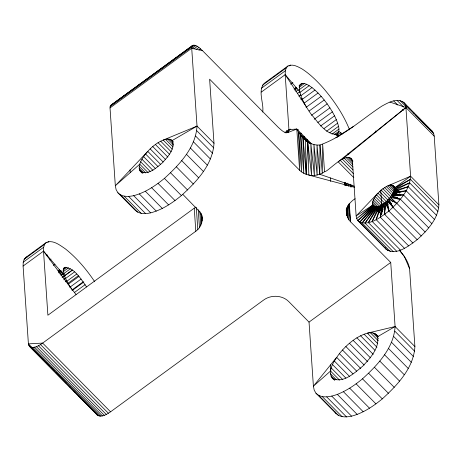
<?xml version="1.0" encoding="UTF-8"?>
<svg xmlns="http://www.w3.org/2000/svg" width="462" height="462" viewBox="0 0 462 462"><rect width="100%" height="100%" fill="white"/><g stroke="black" fill="none" stroke-linecap="round" stroke-linejoin="round"><path stroke-width="0.69" d="M350.912 187.15L350.918 185.014M354.279 186.226L319.785 174.266L319.981 144.981C343.075 136.81 361.521 119.519 381.716 106.214C388.12 102.668 397.499 97.205 404.204 102.841L432.501 131.479L433.685 133.541L434.216 136.163L438.9 204.833C438.086 219.144 427.2 230.515 417.163 239.697C408.91 245.732 396.483 256.254 386.157 249.289L357.859 220.651L356.676 218.59L356.144 215.968L352.396 161.03C347.857 148.706 328.159 171.858 324.543 171.754C317.227 177.067 306.121 176.698 299.613 170.241L209.627 79.187L213.998 143.278C212.774 164.743 196.442 181.803 181.393 195.57C172.274 203.037 162.185 209.835 150.658 212.855C145.345 214.01 138.912 214.27 134.887 209.956L117.908 192.775L116.124 189.68L115.327 185.747L110.025 107.917L110.383 105.648L192.666 45.363C196.569 44.352 199.728 48.314 202.408 50.566L278.24 127.31C280.925 129.562 284.084 133.524 287.988 132.513L296.8 129.042L311.353 143.769M94.745 281.756C86.486 269.479 76.848 257.963 65.206 248.752C59.841 245.201 53.176 239.628 46.373 242.406L25.953 257.322L24.186 259.24L23.227 262.173L23.1 266.048L28.407 343.872C29.99 350.843 39.166 345.836 42.643 343.087L195.813 231.243C200.808 227.806 203.078 221.506 201.969 215.621M348.36 186.14L348.412 183.992M195.749 207.08L47.892 315.228L43.52 251.132L43.647 247.262L44.606 244.329L46.373 242.406M192.666 45.363L192.077 45.998L191.713 48.267L197.02 126.097C195.796 147.563 179.464 164.622 164.414 178.39C155.296 185.857 145.212 192.654 133.68 195.674C128.367 196.829 121.933 197.089 117.908 192.775M262.728 112.047C264.056 102.98 257.409 91.06 264.218 83.339L288.04 65.945C292.798 63.652 297.921 66.678 302.061 68.954C309.829 73.937 316.453 80.452 322.609 87.278C333.593 100.035 343.353 114.143 349.578 129.862M287.988 132.513L288.894 130.896L288.935 129.608L285.193 74.671L285.314 70.796L286.273 67.862L288.04 65.945M299.838 84.742C303.673 81.399 308.691 85.331 311.989 87.595C317.85 92.198 322.771 97.869 327.165 103.852C331.982 110.736 336.463 118.105 338.536 126.322C339.275 129.36 339.403 133.426 336.128 135.014M141.73 172.794C136.359 168.514 140.719 161.059 143.59 156.618C148.579 149.596 155.18 143.422 163.207 140.084L197.02 126.097L213.998 143.278M309.297 143.128L302.991 137.895L306.231 174.359L307.727 141.822C302.974 138.675 299.37 134.078 296.8 129.042L288.935 129.608L284.869 132.577M332.917 378.869C326.345 370.986 334.673 360.348 339.362 353.632C346.777 344.71 356 336.44 367.371 333.177L395.091 326.542L414.899 346.587C413.675 368.052 397.349 385.112 382.293 398.879C373.175 406.346 363.092 413.144 351.565 416.164C346.246 417.319 339.813 417.579 335.787 413.265L315.979 393.22L314.2 390.124L313.403 386.192L309.032 322.101L288.658 301.484C282.143 295.033 271.038 294.658 263.727 299.971L110.557 411.815C106.878 414.171 101.403 418.127 97.176 414.94L29.268 346.217M379.579 212.711L373.007 206.064L372.308 204.164L373.284 199.902L376.461 194.814L381.144 189.998L386.307 186.509L410.603 176.201L438.9 204.833M379.602 212.381L372.528 205.226L356.676 218.59L373.007 206.064C380.301 209.257 387.387 200.803 391.557 195.634C395.437 191.713 395.928 182.143 387.941 185.788L397.545 195.501M315.979 393.22C321.656 398.972 330.642 396.76 337.376 394.381C346.592 390.731 354.874 385.123 362.485 378.834C377.541 365.067 393.867 348.007 395.091 326.542L390.725 262.451L350.543 221.789C347.257 218.618 346.205 213.987 346.252 209.569M373.007 206.064L357.859 220.651C368.185 227.616 380.613 217.094 388.865 211.059C398.902 201.882 409.788 190.511 410.603 176.201L405.925 107.53L405.393 104.909L404.204 102.841M350.196 186.353L350.317 184.234M412.918 243.029L384.621 214.397L385.603 202.165L388.132 204.724M408.645 245.917L380.347 217.279L382.143 204.695L385.683 208.275M380.347 217.279L383.882 203.523L385.395 205.059M404.441 248.279L376.149 219.646L380.44 205.654L382.963 208.212M376.149 219.646L382.143 204.695M400.421 250.063L372.124 221.425L378.805 206.381L382.34 209.956M372.124 221.425L380.44 205.654M396.673 251.218L368.376 222.586L377.281 206.849L382.334 211.966M368.376 222.586L378.805 206.381M393.301 251.726L365.003 223.094L375.912 207.057L379.955 211.146M365.003 223.094L377.281 206.849M390.373 251.571L362.075 222.932L374.722 206.993L379.776 212.104M362.075 222.932L375.912 207.057M387.976 250.75L359.679 222.112L373.746 206.658L379.308 212.283M86.579 286.954C81.52 279.989 74.266 267.088 64.518 267.544L63.381 269.565L63.329 271.177L65.229 277.933L69.791 286.342L76.034 294.56M301.005 83.899C297.967 86.758 299.746 91.482 300.647 94.918C303.084 101.859 306.889 108.229 311.128 114.206C317.7 121.558 326.039 135.441 337.289 134.165M359.679 222.112L374.722 206.993M357.859 220.651L373.746 206.658M110.383 105.648L192.077 45.998M111.816 104.724L114.137 103.032M115.292 102.189L121.09 97.956M122.245 97.112L128.038 92.879M130.937 90.766L134.413 88.225M137.89 85.689L141.366 83.148M143.105 81.878L148.319 78.072M150.058 76.802L155.272 72.996M156.427 72.153L162.226 67.92M165.119 65.806L169.173 62.844M172.072 60.73L176.126 57.767M179.025 55.654L182.502 53.113M184.24 51.842L189.455 48.036M191.193 46.766L193.509 45.074M110.066 106.63L191.753 46.98M191.69 47.263L194.589 45.149M110.025 107.917L191.713 48.267L202.408 50.566M191.817 48.545L195.876 45.582M193.861 48.903L197.338 46.367M196.044 49.59L198.943 47.476M198.908 50.156L200.647 48.885M24.186 259.24L44.606 244.329M262.451 85.262L286.273 67.862M47.771 242.377L48.908 241.551M289.414 65.933L290.575 65.084M23.227 262.173L43.647 247.262M261.492 88.19L285.314 70.796M23.1 266.048L43.52 251.132L64.264 275.416L61.995 277.073M261.365 92.065L285.193 74.671L299.751 91.742L297.43 93.44M46.212 255.775L47.343 254.949M49.884 259.939L51.022 259.107M290.604 84.171L292.925 82.473M294.028 88.987L296.356 87.289M294.739 88.837L296.483 87.561M53.297 265.419L55.001 264.172M298.995 85.944L302.477 83.397M294.762 90.119L297.089 88.421M299.139 87.347L304.366 83.524M295.853 91.534L298.175 89.836M299.064 89.801L306.618 84.286M299.884 92.44L309.182 85.655M58.021 270.871L59.719 269.623M298.902 96.194L300.647 94.918M58.847 271.685L60.545 270.443M63.381 268.37L64.518 267.544M58.674 272.072L60.944 270.414M58.766 272.158L61.036 270.501M63.306 268.844L65.575 267.186M300.947 95.657L311.989 87.595M58.841 272.88L61.111 271.223M59.546 272.661L61.25 271.419M62.953 270.178L66.921 267.279M59.927 273.666L61.631 272.418M60.02 274.035L68.532 267.821M300.831 99.295L301.992 98.446M60.788 275.213L63.057 273.562M302.183 99.405L314.969 90.067M61.284 275.427L70.363 268.797M62.786 276.998L72.43 269.952M62.722 277.229L72.367 270.183M304.106 103.193L318.052 93.006M64.091 278.765L65.229 277.933M63.716 279.822L74.492 271.951M65.356 281.468L66.493 280.642M65.922 281.918L76.698 274.053M306.058 107.375L321.165 96.339M67.469 283.662L78.245 275.791M68.139 284.303L78.921 276.432M309.118 111.019L324.226 99.988M69.762 287.318L81.11 279.036M288.138 132.71L287.3 131.606L290.789 129.06M285.99 133.021L288.894 130.896M71.858 290.084L83.206 281.797M287.41 132.727L288.577 131.878M311.475 115.309L327.165 103.852M72.505 290.292L83.853 282.005M74.382 292.521L85.164 284.65M297.21 130.382L298.371 129.533M314.212 119.306L329.903 107.848M300.277 134.026L301.438 133.177M317.85 122.482L332.38 111.873M302.806 137.786L304.55 136.509M320.582 126.01L334.528 115.829M305.89 140.725L307.634 139.449M324.093 128.528L336.301 119.618M326.605 131.202L337.647 123.14M329.822 132.686L338.536 126.322M331.982 134.165L338.952 129.077M334.234 134.731L338.883 131.335L342.163 134.119M335.995 134.742L338.323 133.044M336.931 135.666L340.996 132.692M355.111 198.735C350.127 201.761 345.974 207.051 346.488 213.155L346.292 209.604M399.491 193.122L394.438 188.005L410.603 176.201M309.032 322.101L390.725 262.451M372.528 205.226L356.144 215.968L377.899 193.122L388.005 203.349M353.47 126.415L335.943 137.676L337.283 137.156M397.915 192.85L394.381 189.27L410.464 179.308L438.761 207.946M197.02 126.097L172.118 140.569C169.756 138.173 166.008 139.097 163.207 140.084L172.193 149.18M331.924 377.864C342.423 384.603 354.897 372.534 362.647 366.233C370.016 358.316 379.464 348.371 377.61 336.677L395.091 326.542M394.438 188.005L410.464 179.308M396.575 193.255L394.051 190.702L409.655 182.831L437.953 211.469M394.381 189.27L409.655 182.831M396.997 195.842L393.462 192.261L408.2 186.683L436.498 215.315M25.953 257.322L27.218 256.889M394.051 190.702L408.2 186.683M394.138 195.455L392.619 193.919L406.138 190.76L434.436 219.398M378.055 336.371C375.646 332.94 371.252 332.045 367.371 333.177L377.766 343.699M393.462 192.261L406.138 190.76M394.08 198.186L391.557 195.634L403.511 194.976L431.808 223.608M392.619 193.919L403.511 194.976M395.842 202.98L390.286 197.355L400.387 199.214L428.684 227.847M354.66 187.301L308.864 175.075L307.727 141.822C311.359 144.104 315.662 145.513 319.981 144.981L322.274 173.169L322.672 144.288L324.543 171.754M389.94 102.067L405.925 107.53L434.216 136.163M140.229 171.281C147.898 175.901 156.52 167.654 162.174 162.97C167.377 157.184 175.681 148.966 172.118 140.569L173.117 141.58M391.557 195.634L400.387 199.214M335.81 134.667L339.016 136.284M421.269 235.99L392.977 207.357L388.848 199.047L396.846 203.372L425.144 232.011M432.501 131.479L429.672 128.996M308.558 142.677L305.33 140.061L306.231 174.359M311.007 143.896L298.677 132.375L301.547 171.916L300.756 135.331L310.291 143.647M390.286 197.355L396.846 203.372M402.385 101.38L405.925 104.961M407.946 107.005L409.967 109.049M413.502 112.63L414.512 113.652M415.523 114.674L428.661 127.968M405.393 104.909L433.685 133.541M399.988 100.56L406.554 107.207M397.066 100.404L403.632 107.051M393.688 100.907L397.73 105.001M402.275 109.604L403.286 110.626M375.618 130.971L376.559 131.924M393.739 186.105L398.284 190.702M393 185.51L398.053 190.621M399.064 191.643L400.075 192.666M394.219 186.943L399.78 192.567M392.024 185.175L399.607 192.845M390.835 185.112L398.417 192.781M399.93 194.317L400.941 195.339M399.434 194.381L400.444 195.403M389.466 185.32L397.043 192.989M398.562 194.519L399.572 195.542M397.586 194.277L399.104 195.813M386.307 186.509L395.403 195.715M396.922 197.251L398.943 199.295M395.651 196.991L397.672 199.035M384.603 187.474L395.212 198.21M382.865 188.646L391.961 197.846M347.834 153.673L348.845 154.695M350.629 157.958L352.148 159.488M349.434 157.548L352.968 161.123M381.144 189.998L392.764 201.761M347.967 157.467L352.518 162.07M388.848 199.047L389.859 200.069M346.281 157.721L352.847 164.368M379.475 191.505L391.597 203.777M417.163 239.697L388.865 211.059L387.272 200.664L392.325 205.775M344.409 158.299L352.997 166.99M353.008 169.929L342.394 159.188L405.925 107.53L338.161 161.815L353.823 177.668M376.461 194.814L388.08 206.572M386.913 206.589L388.935 208.639M340.298 160.372L353.436 173.666M375.19 196.535L385.296 206.762M374.128 198.244L383.223 207.45M384.234 208.472L385.244 209.494M383.974 209.234L384.985 210.256M373.284 199.902L382.888 209.621M372.695 201.467L380.278 209.136M381.289 210.158L382.299 211.18M384.32 213.23L385.325 214.252M372.366 202.899L379.949 210.568M380.959 211.59L381.97 212.612M380.965 212.168L381.976 213.19M372.308 204.164L379.383 211.319M380.902 212.855L381.912 213.877M380.613 213.409L381.624 214.432M380.318 213.305L381.329 214.328M380.59 213.733L381.6 214.755M196.812 130.763L213.791 147.944M394.883 331.208L414.691 351.253M195.599 136.047L212.578 153.228M393.67 336.492L413.478 356.537M193.416 141.817L210.395 158.997M391.493 342.267L411.301 362.306M374.982 333.593L377.951 336.596M190.321 147.938L207.299 165.119M388.392 348.383L408.2 368.428M372.88 332.877L378.326 338.386M370.322 332.732L378.245 340.754M186.382 154.256L203.361 171.437M384.453 354.701L404.262 374.746M364.091 334.193L376.969 347.222M170.986 139.657L172.984 141.678M169.485 139.143L173.481 143.185M167.66 139.045L173.648 145.108M360.574 335.753L374.93 350.283M165.546 139.357L173.036 146.939M181.699 160.614L198.677 177.795M356.895 337.82L373.238 354.354M379.77 361.059L399.578 381.104M160.689 141.199L171.177 151.807M158.068 142.677L169.554 154.296M353.153 340.344L370.489 357.883M155.394 144.479L167.879 157.109M176.386 166.857L193.364 184.038M374.463 367.302L394.265 387.347M349.439 343.266L367.764 361.804M152.743 146.564L165.725 159.702M345.847 346.506L364.166 365.044M150.173 148.88L163.155 162.018M170.576 172.828L187.555 190.009M368.653 373.279L388.455 393.318M160.736 164.507L147.753 151.369L115.327 185.747L139.749 164.206L148.238 172.794M342.457 349.988L360.782 368.532M145.542 153.967L158.021 166.603M182.964 194.525L199.717 211.763L200.941 213.877L202.165 218.48M339.362 353.632L356.693 371.171M143.59 156.618L155.573 168.745M164.414 178.39L181.393 195.57M362.485 378.834L382.293 398.879M141.95 159.251L152.934 170.368M352.968 373.873L336.625 357.34L313.403 386.192L330.544 371.044L339.454 380.064M140.656 161.798L150.144 171.402M334.332 361.024L349.682 376.559M158.044 183.391L175.023 200.572M356.121 383.835L375.929 403.88M139.241 166.407L145.732 172.973M139.154 168.347L143.647 172.898M332.524 364.593L345.894 378.124M139.489 169.987L142.481 173.019M141.366 172.193L142.365 173.204M331.248 367.96L342.637 379.487M151.634 187.716L168.613 204.903M349.705 388.167L369.513 408.206M330.422 373.764L336.365 379.781M330.884 376.056L334.846 380.064M333.512 379.146L334.505 380.145M145.334 191.262L162.312 208.443M343.405 391.707L363.213 411.752M139.299 193.936L156.277 211.117M337.376 394.381L357.178 414.426M133.68 195.674L150.658 212.855M331.756 396.119L351.565 416.164M128.615 196.437L145.594 213.617M326.692 396.881L346.5 416.926M124.232 196.2L141.21 213.38M322.303 396.644L342.111 416.689M120.634 194.97L137.607 212.15M318.705 395.414L338.513 415.459M110.557 411.815L42.643 343.087L28.407 343.872L31.953 347.464M40.506 344.531L108.42 413.253M38.41 345.715L106.318 414.437M36.394 346.604L104.308 415.326M34.523 347.181L102.431 415.91M32.837 347.436L100.745 416.164M31.376 347.36L99.284 416.083M28.673 345.183L31.202 347.747M32.727 349.289L33.738 350.312M37.289 353.904L38.808 355.44M41.846 358.518L43.873 360.568M46.408 363.138L49.451 366.21M50.97 367.752L54.516 371.338M55.532 372.366L66.176 383.137M69.213 386.215L70.23 387.237M73.776 390.829L75.294 392.371M78.846 395.957L80.873 398.007M83.403 400.571L85.938 403.141M87.965 405.191L91.008 408.269M92.527 409.806L96.073 413.398M30.174 346.95L98.083 415.673M387.272 200.664L392.977 207.357M399.428 250.052C403.944 255.503 408.448 261.608 409.592 268.757L414.899 346.587M399.347 250.271L404.423 256.629L409.592 268.757M43.52 251.132L71.749 289.195M286.521 130.463L287.3 131.606M285.193 74.671L305.913 106.185M385.268 247.736L386.157 249.289M376.57 334.869L377.61 336.677M335.077 412.029L335.787 413.265M96.581 413.906L97.176 414.94M385.603 202.165L388.865 211.059M348.394 204.683L350.543 221.789L349.284 203.315M307.727 141.822L311.602 175.433L310.822 143.503L314.379 175.41L313.958 144.6L317.128 175.023L317.042 145.091L319.785 174.266M348.752 204.054L350.543 221.789M347.632 205.538L348.943 219.872M344.565 182.987L344.692 184.407M346.812 207.825L347.713 217.764L347.072 207.715M345.992 183.501L346.171 185.62M346.898 207.796L347.713 217.764M300.756 135.331L303.777 173.296L302.991 137.895M344.485 182.952L344.606 185.164M383.882 203.523L384.621 214.397M380.746 190.379L382.201 211.781M351.784 184.898L351.928 187.012M330.446 177.916L330.688 181.479M330.388 364.824L330.827 371.252M296.8 129.042L299.613 170.241L298.677 132.375M201.784 215.852L202.125 220.859M201.623 213.987L201.767 216.135M200.976 213.201L201.657 223.215M199.786 211.174L200.762 225.485M198.25 209.731L199.468 227.61M196.292 207.374L197.805 229.55M194.254 208.356L195.813 231.243M130.047 169.802L130.244 172.684M344.998 185.377L344.831 182.559L344.923 184.725M346.442 209.367L346.529 210.776L346.483 209.344M345.72 182.819L345.865 185.666M347.06 183.102L347.141 185.262M345.611 182.86L345.68 185.008M348.827 183.997L348.862 186.146M346.887 215.506L346.471 209.84L346.887 215.506"/></g></svg>
